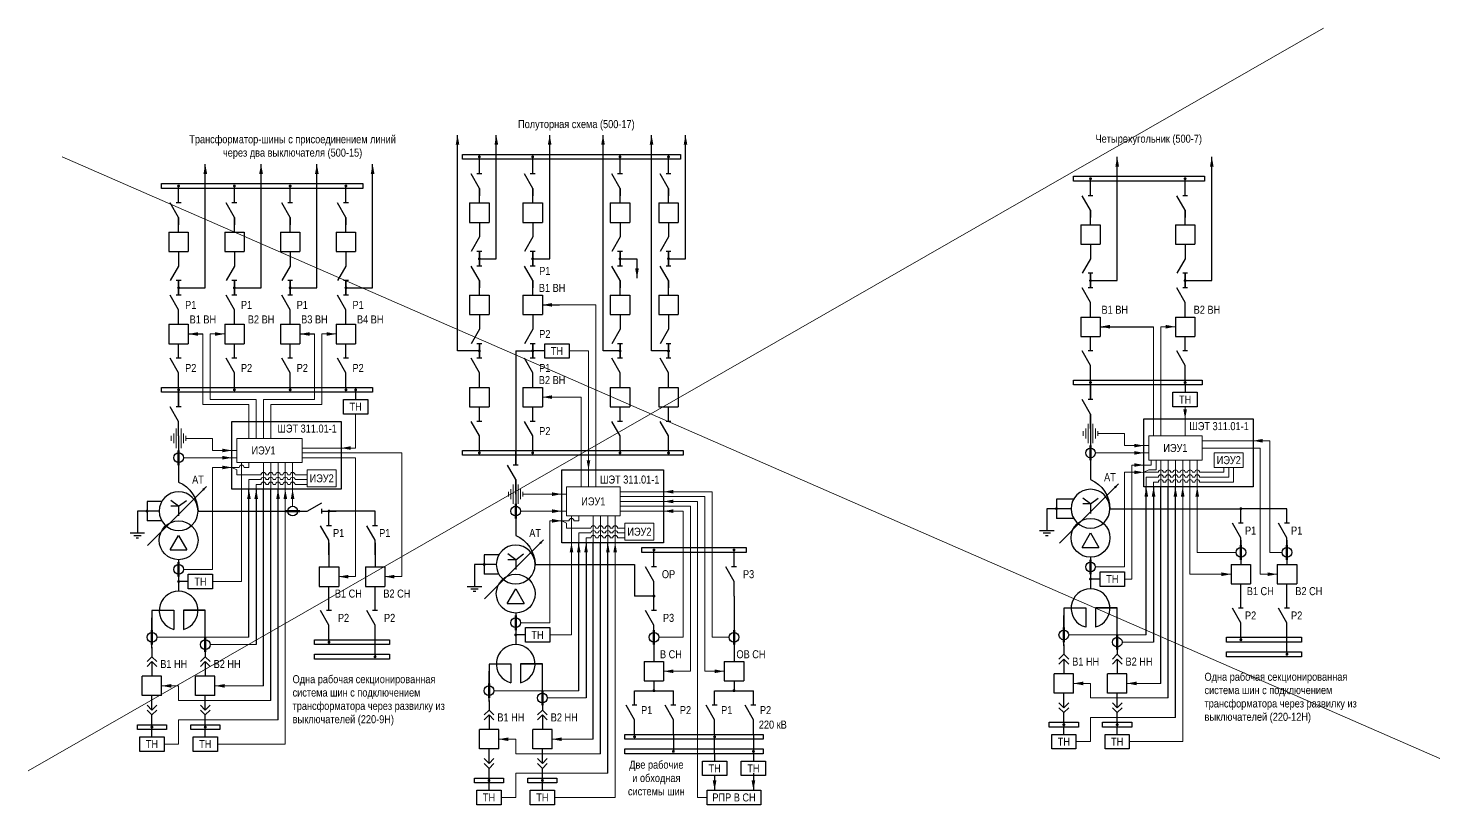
# Model space of a CAD drawing. Header units: millimetres. Extents: x 5769 to 10700, y 4225 to 6895.
# Drawn here: x 9221 to 9803, y 5566 to 5886 of the extents above; entities that cross this region are included whole.
import ezdxf
from ezdxf.enums import TextEntityAlignment as Align

# ---------------------------------------------------------------- set-up
doc = ezdxf.new("R2010")
doc.units = ezdxf.units.MM
doc.layers.add('Основная', color=7, linetype='Continuous', lineweight=30)
doc.layers.add('Тонкая', color=7, linetype='Continuous', lineweight=13)
doc.styles.add('Narrow', font='ARIALN.TTF')
doc.styles.add('Вывод', font='tahoma.ttf', dxfattribs={"height": 2.5})
doc.styles.add('Компонент', font='ARIALN.TTF', dxfattribs={"height": 3.5})

# ---------------------------------------------------------------- blocks, each defined once
blk = doc.blocks.new('*U32')
at = {"color": 0}
blk.add_line((0, 0), (6, 3.43), dxfattribs=at)
blk = doc.blocks.new('*U23')
at = {"color": 0}
blk.add_line((0, -1), (0, 1), dxfattribs=at)
blk = doc.blocks.new('*U21')
at = {"color": 0}
for p, q in [((0, 3), (0, 9)), ((0, -9), (0, -3))]:
    blk.add_line(p, q, dxfattribs=at)
at = {"color": 0, "ltscale": 0.25, "rotation": 89.99999999999999}
for name, p in [('*U32', (0, -3)), ('*U23', (0, 3))]:
    blk.add_blockref(name, p, dxfattribs=at)
at = {"layer": 'Основная'}
for tag, height, style, p in [('В1', 2.5, 'Вывод', (2, 7)), ('ОУ', 3.5, 'Компонент', (-12, 0)), ('В2', 2.5, 'Вывод', (2, -7))]:
    blk.add_attdef(tag, text='', height=height, dxfattribs=dict(at, style=style)).set_placement(p, align=Align.MIDDLE_CENTER)
blk = doc.blocks.new('*U29')
at = {"color": 0}
for p, q in [((0, 0), (-8, 0)), ((-8, -8), (-8, 0)), ((0, -8), (0, 0)), ((0, -8), (-8, -8))]:
    blk.add_line(p, q, dxfattribs=at)
at = {"layer": 'Основная', "style": 'Компонент'}
blk.add_attdef('ОУ', text='', height=3.5, dxfattribs=at).set_placement((-15, -3), align=Align.MIDDLE_CENTER)
blk = doc.blocks.new('*U35')
at = {"color": 0}
for p, q in [((0, 9), (0, 3)), ((0, -3), (0, -9))]:
    blk.add_line(p, q, dxfattribs=at)
at = {"color": 0, "ltscale": 0.25, "xscale": -1, "rotation": 90}
for name, p in [('*U32', (0, 3)), ('*U23', (0, -3))]:
    blk.add_blockref(name, p, dxfattribs=at)
at = {"layer": 'Основная'}
for tag, height, style, p in [('В2', 2.5, 'Вывод', (2, 7)), ('ОУ', 3.5, 'Компонент', (-12, 0)), ('В1', 2.5, 'Вывод', (2, -7))]:
    blk.add_attdef(tag, text='', height=height, dxfattribs=dict(at, style=style)).set_placement(p, align=Align.MIDDLE_CENTER)
blk = doc.blocks.new('*U41')
at = {"ltscale": 0.25}
blk.add_circle((0, 0), 2, dxfattribs=at)
at = {"layer": 'Основная', "color": 0, "lineweight": 50}
blk.add_line((0, -3), (0, 3), dxfattribs=at)
at = {"layer": 'Основная', "style": 'Компонент'}
blk.add_attdef('ОУ', text='', height=3.5, dxfattribs=at).set_placement((-6, 0), align=Align.MIDDLE_CENTER)
blk = doc.blocks.new('*U14')
at = {"ltscale": 0.25}
for p, q in [((-3.46, -4), (0, 2)), ((0, 2), (3.46, -4)), ((-3.46, -4), (3.46, -4))]:
    blk.add_line(p, q, dxfattribs=at)
blk.add_circle((0, 0), 8, dxfattribs=at)
at = {"layer": 'Основная', "style": 'Компонент'}
blk.add_attdef('ОУ', text='', height=3.5, dxfattribs=at).set_placement((17, 0), align=Align.MIDDLE_CENTER)
blk = doc.blocks.new('*U15')
at = {"ltscale": 0.25}
for p, q in [((0, 0), (-20, 0)), ((14.44, 0), (0, 0))]:
    blk.add_line(p, q, dxfattribs=at)
blk.add_lwpolyline([(-18, 0, 1, 0, 0), (-20, 0, 0, 0, 0)], format="xyseb", dxfattribs=at)
at = {"layer": 'Основная', "style": 'Вывод'}
blk.add_attdef('ОС', text='', height=2.5, dxfattribs=at).set_placement((3, 2), align=Align.MIDDLE_CENTER)
blk = doc.blocks.new('*U68')
at = {"ltscale": 0.25}
for q in [(-3.2, 4.4), (3.2, 4.4), (0, -2), (3.21, 2)]:
    blk.add_line((0, 2), q, dxfattribs=at)
blk.add_circle((0, 0), 8, dxfattribs=at)
blk.add_arc((5.23, -0.15), 13.23, 113.28026, 179.33961, dxfattribs=at)
at = {"layer": 'Основная', "style": 'Компонент'}
blk.add_attdef('ОУ', text='', height=3.5, dxfattribs=at).set_placement((-17, 0), align=Align.MIDDLE_CENTER)
blk = doc.blocks.new('*U50')
at = {"color": 0}
for p, q in [((-3, 0), (3, 0)), ((0, 3), (0, 0)), ((-1.5, -1), (1.5, -1)), ((-0.5, -2), (0.5, -2))]:
    blk.add_line(p, q, dxfattribs=at)
blk = doc.blocks.new('*U72')
at = {"layer": 'Основная', "ltscale": 0.25}
for p, q in [((2, 2), (0, 0)), ((0, 0), (2, -2))]:
    blk.add_line(p, q, dxfattribs=at)
blk = doc.blocks.new('*U40')
at = {"color": 0}
for p, q in [((0, 6), (0, 2)), ((0, 0), (0, -6))]:
    blk.add_line(p, q, dxfattribs=at)
at = {"color": 0, "ltscale": 0.25, "xscale": -1, "rotation": 90}
for p in [(0, 2), (0, 0)]:
    blk.add_blockref('*U72', p, dxfattribs=at)
at = {"layer": 'Основная'}
for tag, height, style, p in [('ОУ2', 3.5, 'Компонент', (-5, 6)), ('В2', 2.5, 'Вывод', (3, 6)), ('ОУ1', 3.5, 'Компонент', (-5, -6)), ('В1', 2.5, 'Вывод', (3, -6))]:
    blk.add_attdef(tag, text='', height=height, dxfattribs=dict(at, style=style)).set_placement(p, align=Align.MIDDLE_CENTER)
blk = doc.blocks.new('*U42')
at = {"color": 0}
for p, q in [((0, 0), (0, 6)), ((0, -6), (0, -2))]:
    blk.add_line(p, q, dxfattribs=at)
at = {"color": 0, "ltscale": 0.25, "rotation": 89.99999999999999}
for p in [(0, 0), (0, -2)]:
    blk.add_blockref('*U72', p, dxfattribs=at)
at = {"layer": 'Основная'}
for tag, height, style, p in [('ОУ1', 3.5, 'Компонент', (-5, 6)), ('В1', 2.5, 'Вывод', (3, 6)), ('ОУ2', 3.5, 'Компонент', (-5, -6)), ('В2', 2.5, 'Вывод', (3, -6))]:
    blk.add_attdef(tag, text='', height=height, dxfattribs=dict(at, style=style)).set_placement(p, align=Align.MIDDLE_CENTER)
blk = doc.blocks.new('*U69')
at = {"color": 0}
for p, q in [((0, 3), (0, 9)), ((0, -9), (0, -3))]:
    blk.add_line(p, q, dxfattribs=at)
at = {"color": 0, "ltscale": 0.25, "rotation": 89.99999999999999}
for name, p in [('*U32', (0, -3)), ('*U23', (0, 3))]:
    blk.add_blockref(name, p, dxfattribs=at)
at = {"layer": 'Основная'}
for tag, height, style, p in [('В1', 2.5, 'Вывод', (2, 7)), ('ОУ', 3.5, 'Компонент', (-13, -1)), ('В2', 2.5, 'Вывод', (2, -7))]:
    blk.add_attdef(tag, text='', height=height, dxfattribs=dict(at, style=style)).set_placement(p, align=Align.MIDDLE_CENTER)
blk = doc.blocks.new('*U51')
at = {"ltscale": 0.25}
blk.add_circle((0, 0), 2, dxfattribs=at)
at = {"layer": 'Основная', "color": 0, "lineweight": 50}
blk.add_line((3, 0), (-3, 0), dxfattribs=at)
at = {"layer": 'Основная', "style": 'Компонент'}
blk.add_attdef('ОУ', text='', height=3.5, dxfattribs=at).set_placement((0, -6), align=Align.MIDDLE_CENTER)

msp = doc.modelspace()

# ---------------------------------------------------------------- linework, layer by layer
for p, q in [((9433, 5772), (9440, 5772)), ((9663, 5763), (9685, 5763)), ((9287, 5760), (9293, 5760)), ((9333, 5760), (9339, 5760)), ((9312, 5635), (9312, 5696)), ((9315, 5696), (9315, 5632)), ((9318, 5615), (9318, 5696)), ((9321, 5609), (9321, 5696)), ((9324, 5601), (9324, 5696)), ((9682, 5636), (9682, 5697)), ((9685, 5697), (9685, 5633)), ((9688, 5616), (9688, 5697)), ((9691, 5610), (9691, 5697)), ((9694, 5602), (9694, 5697)), ((9448, 5613), (9448, 5674)), ((9451, 5674), (9451, 5610)), ((9454, 5593), (9454, 5674)), ((9457, 5587), (9457, 5674)), ((9460, 5579), (9460, 5674)), ((9504, 5578), (9504, 5573)), ((9504, 5577), (9504, 5572)), ((9520, 5579), (9520, 5572))]:
    msp.add_line(p, q)
at = {"layer": 'Основная'}
for p, q in [((9398, 5753), (9398, 5842)), ((9414, 5791), (9414, 5842)), ((9436, 5791), (9436, 5842)), ((9458, 5753), (9458, 5842)), ((9478, 5753), (9478, 5842)), ((9492, 5791), (9492, 5842)), ((9407, 5832), (9407, 5833)), ((9429, 5832), (9429, 5833)), ((9465, 5832), (9465, 5833)), ((9485, 5832), (9485, 5833)), ((9670, 5782), (9670, 5833)), ((9709, 5782), (9709, 5833)), ((9294, 5779), (9294, 5830)), ((9317, 5779), (9317, 5830)), ((9340, 5779), (9340, 5830)), ((9363, 5779), (9363, 5830)), ((9283, 5820), (9283, 5821)), ((9306, 5820), (9306, 5821)), ((9329, 5820), (9329, 5821)), ((9352, 5820), (9352, 5821)), ((9407, 5820), (9407, 5817)), ((9429, 5820), (9429, 5817)), ((9465, 5820), (9465, 5817)), ((9485, 5820), (9485, 5817)), ((9659, 5823), (9659, 5824)), ((9698, 5823), (9698, 5824)), ((9659, 5811), (9659, 5808)), ((9698, 5811), (9698, 5808)), ((9283, 5808), (9283, 5805)), ((9306, 5808), (9306, 5805)), ((9329, 5808), (9329, 5805)), ((9352, 5808), (9352, 5805)), ((9407, 5791), (9414, 5791)), ((9429, 5791), (9436, 5791)), ((9465, 5791), (9472, 5791)), ((9472, 5791), (9472, 5783)), ((9485, 5791), (9492, 5791)), ((9407, 5782), (9407, 5779)), ((9429, 5782), (9429, 5779)), ((9465, 5782), (9465, 5779)), ((9485, 5782), (9485, 5779)), ((9659, 5782), (9670, 5782)), ((9698, 5782), (9709, 5782)), ((9283, 5779), (9294, 5779)), ((9306, 5779), (9317, 5779)), ((9329, 5779), (9340, 5779)), ((9352, 5779), (9363, 5779)), ((9659, 5753), (9659, 5757)), ((9698, 5753), (9698, 5757)), ((9283, 5750), (9283, 5754)), ((9306, 5750), (9306, 5754)), ((9329, 5750), (9329, 5754)), ((9352, 5750), (9352, 5754)), ((9407, 5753), (9398, 5753)), ((9422, 5753), (9422, 5710)), ((9422, 5753), (9429, 5753)), ((9434, 5753), (9429, 5753)), ((9465, 5753), (9458, 5753)), ((9485, 5753), (9478, 5753)), ((9659, 5739), (9659, 5741)), ((9659, 5739), (9659, 5733)), ((9659, 5739), (9659, 5733)), ((9698, 5741), (9698, 5740)), ((9698, 5739), (9698, 5740)), ((9698, 5739), (9698, 5736)), ((9283, 5736), (9283, 5738)), ((9283, 5736), (9283, 5730)), ((9306, 5738), (9306, 5737)), ((9329, 5738), (9329, 5737)), ((9352, 5738), (9352, 5737)), ((9356, 5736), (9356, 5737)), ((9356, 5736), (9356, 5733)), ((9407, 5724), (9407, 5728)), ((9429, 5724), (9429, 5728)), ((9465, 5724), (9465, 5728)), ((9485, 5724), (9485, 5728)), ((9659, 5727), (9659, 5701)), ((9283, 5718), (9283, 5703)), ((9659, 5719), (9659, 5704)), ((9407, 5712), (9407, 5711)), ((9422, 5710), (9422, 5706)), ((9429, 5712), (9429, 5711)), ((9465, 5712), (9465, 5711)), ((9485, 5712), (9485, 5711)), ((9659, 5704), (9659, 5700)), ((9283, 5703), (9283, 5699)), ((9422, 5700), (9422, 5681)), ((9364, 5687), (9345, 5687)), ((9740, 5688), (9721, 5688)), ((9422, 5681), (9422, 5677)), ((9721, 5675), (9721, 5665)), ((9740, 5675), (9740, 5665)), ((9345, 5674), (9345, 5664)), ((9364, 5674), (9364, 5664)), ((9479, 5670), (9479, 5671)), ((9512, 5670), (9512, 5671)), ((9283, 5667), (9283, 5654)), ((9471, 5665), (9471, 5652)), ((9659, 5668), (9659, 5655)), ((9287, 5658), (9283, 5658)), ((9663, 5659), (9659, 5659)), ((9345, 5652), (9345, 5656)), ((9364, 5652), (9364, 5656)), ((9479, 5652), (9471, 5652)), ((9512, 5652), (9512, 5634)), ((9721, 5653), (9721, 5657)), ((9740, 5653), (9740, 5657)), ((9272, 5646), (9272, 5633)), ((9648, 5647), (9648, 5634)), ((9272, 5630.5), (9272, 5643)), ((9422, 5645), (9422, 5632)), ((9648, 5631.5), (9648, 5644)), ((9345, 5634), (9345, 5633)), ((9364, 5628), (9364, 5634)), ((9426, 5636), (9422, 5636)), ((9479, 5634), (9479, 5625)), ((9512, 5634), (9512, 5625)), ((9721, 5635), (9721, 5634)), ((9740, 5629), (9740, 5635)), ((9364, 5628), (9364, 5627)), ((9740, 5629), (9740, 5628)), ((9411, 5624), (9411, 5611)), ((9411, 5608.5), (9411, 5621)), ((9479, 5617), (9479, 5613)), ((9512, 5617), (9512, 5613)), ((9471, 5613), (9479, 5613)), ((9479, 5613), (9487, 5613)), ((9504, 5613), (9512, 5613)), ((9512, 5613), (9520, 5613)), ((9272, 5597), (9272, 5599)), ((9294, 5597), (9294, 5599)), ((9648, 5600), (9648, 5598)), ((9670, 5600), (9670, 5598)), ((9272, 5594), (9272, 5597)), ((9294, 5594), (9294, 5597)), ((9471, 5595), (9471, 5594)), ((9487, 5595), (9487, 5589)), ((9504, 5595), (9504, 5594)), ((9504, 5587), (9504, 5594)), ((9520, 5595), (9520, 5589)), ((9648, 5595), (9648, 5598)), ((9670, 5595), (9670, 5598)), ((9487, 5589), (9487, 5588)), ((9520, 5589), (9520, 5588)), ((9520, 5588), (9520, 5584)), ((9504, 5587), (9504, 5584)), ((9411, 5577), (9411, 5575)), ((9433, 5577), (9433, 5575)), ((9411, 5572), (9411, 5575)), ((9433, 5572), (9433, 5575))]:
    msp.add_line(p, q, dxfattribs=at)
for points in [[(9400, 5834), (9490, 5834), (9490, 5832), (9400, 5832)], [(9276, 5822), (9359, 5822), (9359, 5820), (9276, 5820)], [(9652, 5825), (9706, 5825), (9706, 5823), (9652, 5823)], [(9434, 5756), (9444, 5756), (9444, 5750), (9434, 5750)], [(9652, 5741), (9705, 5741), (9705, 5739), (9652, 5739)], [(9276, 5738), (9363, 5738), (9363, 5736), (9276, 5736)], [(9351, 5733), (9361, 5733), (9361, 5727), (9351, 5727)], [(9693, 5736), (9703, 5736), (9703, 5730), (9693, 5730)], [(9305, 5724), (9350, 5724), (9350, 5696), (9305, 5696)], [(9681, 5725), (9726, 5725), (9726, 5697), (9681, 5697)], [(9400, 5712), (9491, 5712), (9491, 5710), (9400, 5710)], [(9441, 5704), (9483, 5704), (9483, 5674), (9441, 5674)], [(9474, 5672), (9517, 5672), (9517, 5670), (9474, 5670)], [(9287, 5661), (9297, 5661), (9297, 5655), (9287, 5655)], [(9663, 5662), (9673, 5662), (9673, 5656), (9663, 5656)], [(9339, 5634), (9370, 5634), (9370, 5632), (9339, 5632)], [(9426, 5639), (9436, 5639), (9436, 5633), (9426, 5633)], [(9715, 5635), (9746, 5635), (9746, 5633), (9715, 5633)], [(9339, 5628), (9370, 5628), (9370, 5626), (9339, 5626)], [(9715, 5629), (9746, 5629), (9746, 5627), (9715, 5627)], [(9266, 5599), (9278, 5599), (9278, 5597), (9266, 5597)], [(9288, 5599), (9300, 5599), (9300, 5597), (9288, 5597)], [(9642, 5600), (9654, 5600), (9654, 5598), (9642, 5598)], [(9664, 5600), (9676, 5600), (9676, 5598), (9664, 5598)], [(9267, 5594), (9277, 5594), (9277, 5588), (9267, 5588)], [(9289, 5594), (9299, 5594), (9299, 5588), (9289, 5588)], [(9467, 5595), (9524, 5595), (9524, 5593), (9467, 5593)], [(9643, 5595), (9653, 5595), (9653, 5589), (9643, 5589)], [(9665, 5595), (9675, 5595), (9675, 5589), (9665, 5589)], [(9467, 5589), (9524, 5589), (9524, 5587), (9467, 5587)], [(9499, 5584), (9509, 5584), (9509, 5578), (9499, 5578)], [(9515, 5584), (9525, 5584), (9525, 5578), (9515, 5578)], [(9405, 5577), (9417, 5577), (9417, 5575), (9405, 5575)], [(9427, 5577), (9439, 5577), (9439, 5575), (9427, 5575)], [(9406, 5572), (9416, 5572), (9416, 5566), (9406, 5566)], [(9428, 5572), (9438, 5572), (9438, 5566), (9428, 5566)], [(9501, 5572), (9523, 5572), (9523, 5566), (9501, 5566)]]:
    msp.add_lwpolyline(points, close=True, dxfattribs=at)
at = {"layer": 'Основная', "ltscale": 0.25, "const_width": 0.6}
for points in [[(9406.7, 5833, 1), (9407.3, 5833, 1)], [(9428.7, 5833, 1), (9429.3, 5833, 1)], [(9464.7, 5833, 1), (9465.3, 5833, 1)], [(9484.7, 5833, 1), (9485.3, 5833, 1)], [(9282.7, 5821, 1), (9283.3, 5821, 1)], [(9305.7, 5821, 1), (9306.3, 5821, 1)], [(9328.7, 5821, 1), (9329.3, 5821, 1)], [(9351.7, 5821, 1), (9352.3, 5821, 1)], [(9658.7, 5824, 1), (9659.3, 5824, 1)], [(9697.7, 5824, 1), (9698.3, 5824, 1)], [(9407.3, 5791.01, 1), (9406.7, 5791.01, 1)], [(9429.3, 5791.01, 1), (9428.7, 5791.01, 1)], [(9465.3, 5791.01, 1), (9464.7, 5791.01, 1)], [(9485.3, 5791.01, 1), (9484.7, 5791.01, 1)], [(9283.3, 5779.01, 1), (9282.7, 5779.01, 1)], [(9306.3, 5779.01, 1), (9305.7, 5779.01, 1)], [(9329.3, 5779.01, 1), (9328.7, 5779.01, 1)], [(9352.3, 5779.01, 1), (9351.7, 5779.01, 1)], [(9659.3, 5782.01, 1), (9658.7, 5782.01, 1)], [(9698.3, 5782.01, 1), (9697.7, 5782.01, 1)], [(9407.3, 5753.01, 1), (9406.7, 5753.01, 1)], [(9429.3, 5753.01, 1), (9428.7, 5753.01, 1)], [(9465.3, 5753.01, 1), (9464.7, 5753.01, 1)], [(9485.3, 5753.01, 1), (9484.7, 5753.01, 1)], [(9658.7, 5740, 1), (9659.3, 5740, 1)], [(9697.7, 5740, 1), (9698.3, 5740, 1)], [(9282.7, 5737, 1), (9283.3, 5737, 1)], [(9305.7, 5737, 1), (9306.3, 5737, 1)], [(9328.7, 5737, 1), (9329.3, 5737, 1)], [(9351.7, 5737, 1), (9352.3, 5737, 1)], [(9355.7, 5737, 1), (9356.3, 5737, 1)], [(9406.7, 5711, 1), (9407.3, 5711, 1)], [(9428.7, 5711, 1), (9429.3, 5711, 1)], [(9464.7, 5711, 1), (9465.3, 5711, 1)], [(9484.7, 5711, 1), (9485.3, 5711, 1)], [(9269.7, 5687, 1), (9270.3, 5687, 1)], [(9344.7, 5687, 1), (9345.3, 5687, 1)], [(9644.7, 5688, 1), (9645.3, 5688, 1)], [(9720.7, 5688, 1), (9721.3, 5688, 1)], [(9478.7, 5671, 1), (9479.3, 5671, 1)], [(9511.7, 5671, 1), (9512.3, 5671, 1)], [(9408.7, 5665, 1), (9409.3, 5665, 1)], [(9282.7, 5658, 1), (9283.3, 5658, 1)], [(9658.7, 5659, 1), (9659.3, 5659, 1)], [(9479.3, 5652.01, 1), (9478.7, 5652.01, 1)], [(9421.7, 5636, 1), (9422.3, 5636, 1)], [(9720.7, 5634, 1), (9721.3, 5634, 1)], [(9344.7, 5633, 1), (9345.3, 5633, 1)], [(9739.7, 5628, 1), (9740.3, 5628, 1)], [(9363.7, 5627, 1), (9364.3, 5627, 1)], [(9479.3, 5613.01, 1), (9478.7, 5613.01, 1)], [(9512.3, 5613.01, 1), (9511.7, 5613.01, 1)], [(9647.7, 5599, 1), (9648.3, 5599, 1)], [(9669.7, 5599, 1), (9670.3, 5599, 1)], [(9271.7, 5598, 1), (9272.3, 5598, 1)], [(9293.7, 5598, 1), (9294.3, 5598, 1)], [(9470.7, 5594, 1), (9471.3, 5594, 1)], [(9503.7, 5594, 1), (9504.3, 5594, 1)], [(9486.7, 5588, 1), (9487.3, 5588, 1)], [(9519.7, 5588, 1), (9520.3, 5588, 1)], [(9410.7, 5576, 1), (9411.3, 5576, 1)], [(9432.7, 5576, 1), (9433.3, 5576, 1)]]:
    msp.add_lwpolyline(points, format="xyb", close=True, dxfattribs=at)
at = {"layer": 'Основная'}
for points in [[(9652, 5692), (9645, 5692)], [(9645, 5692), (9645, 5684)], [(9270, 5687), (9266, 5687)], [(9266, 5687), (9266, 5681)], [(9275, 5687), (9269, 5687)], [(9276, 5691), (9270, 5691)], [(9270, 5691), (9270, 5683)], [(9291, 5687), (9309, 5687)], [(9309, 5687), (9336, 5687)], [(9645, 5688), (9641, 5688)], [(9641, 5688), (9641, 5682)], [(9651, 5688), (9644, 5688)], [(9667, 5688), (9685, 5688)], [(9685, 5688), (9721, 5688)], [(9276, 5683), (9270, 5683)], [(9652, 5684), (9645, 5684)], [(9415, 5669), (9409, 5669)], [(9409, 5669), (9409, 5661)], [(9283, 5667), (9283, 5659)], [(9409, 5665), (9405, 5665)], [(9405, 5665), (9405, 5659)], [(9414, 5665), (9408, 5665)], [(9430, 5665), (9448, 5665)], [(9448, 5665), (9471, 5665)], [(9659, 5668), (9659, 5660)], [(9415, 5661), (9409, 5661)], [(9272, 5646.13), (9281, 5646.13), (9281, 5638.25)], [(9272, 5646.13), (9281, 5646.13)], [(9294, 5646.13), (9285, 5646.13), (9285, 5638.25)], [(9285, 5646.13), (9294, 5646.13)], [(9294, 5631), (9294, 5646.13)], [(9648, 5647.13), (9657, 5647.13), (9657, 5639.25)], [(9648, 5647.13), (9657, 5647.13)], [(9670, 5647.13), (9661, 5647.13), (9661, 5639.25)], [(9661, 5647.13), (9670, 5647.13)], [(9670, 5632), (9670, 5647.13)], [(9422, 5645), (9422, 5637)], [(9411, 5624.13), (9420, 5624.13), (9420, 5616.25)], [(9411, 5624.13), (9420, 5624.13)], [(9433, 5624.13), (9424, 5624.13), (9424, 5616.25)], [(9424, 5624.13), (9433, 5624.13)], [(9433, 5609), (9433, 5624.13)]]:
    msp.add_lwpolyline(points, dxfattribs=at)
at = {"layer": 'Основная', "ltscale": 0.25}
for centre in [(9283, 5646), (9659, 5647), (9422, 5624)]:
    msp.add_arc(centre, 8, 284.47752, 255.5225, dxfattribs=at)
at = {"layer": 'Тонкая'}
for p, q in [((9755, 5886), (9221, 5580)), ((9235, 5833), (9803, 5585)), ((9440, 5772), (9455, 5772)), ((9455, 5772), (9455, 5702)), ((9685, 5763), (9685, 5725)), ((9694, 5763), (9688, 5763)), ((9688, 5763), (9688, 5725)), ((9293, 5760), (9293, 5731)), ((9302, 5760), (9296, 5760)), ((9296, 5760), (9296, 5733)), ((9339, 5760), (9339, 5733)), ((9348, 5760), (9342, 5760)), ((9342, 5760), (9342, 5731)), ((9444, 5753), (9452, 5753)), ((9452, 5753), (9452, 5702)), ((9296, 5733), (9315, 5733)), ((9315, 5733), (9315, 5731)), ((9339, 5733), (9318, 5733)), ((9318, 5733), (9318, 5724)), ((9433, 5734), (9449, 5734)), ((9449, 5734), (9449, 5702)), ((9293, 5731), (9312, 5731)), ((9312, 5731), (9312, 5724)), ((9315, 5731), (9315, 5724)), ((9321, 5724), (9321, 5731)), ((9321, 5731), (9342, 5731)), ((9356, 5727), (9356, 5713)), ((9698, 5730), (9698, 5725)), ((9312, 5724), (9312, 5717)), ((9315, 5724), (9315, 5717)), ((9318, 5724), (9318, 5717)), ((9321, 5724), (9321, 5717)), ((9658, 5723), (9658, 5715)), ((9660, 5723), (9660, 5715)), ((9685, 5725), (9685, 5718)), ((9688, 5725), (9688, 5718)), ((9698, 5725), (9698, 5718)), ((9280, 5718), (9280, 5716)), ((9281, 5719), (9281, 5715)), ((9282, 5721), (9282, 5713)), ((9284, 5721), (9284, 5713)), ((9285, 5719), (9285, 5715)), ((9286, 5718), (9286, 5716)), ((9286, 5717), (9297, 5717)), ((9297, 5717), (9297, 5712)), ((9656, 5720), (9656, 5718)), ((9657, 5721), (9657, 5717)), ((9661, 5721), (9661, 5717)), ((9662, 5720), (9662, 5718)), ((9662, 5719), (9673, 5719)), ((9673, 5719), (9673, 5714)), ((9726, 5716), (9705, 5716)), ((9733, 5716), (9726, 5716)), ((9733, 5670), (9733, 5716)), ((9297, 5712), (9305, 5712)), ((9305, 5712), (9307, 5712)), ((9334, 5713), (9350, 5713)), ((9334, 5711), (9350, 5711)), ((9350, 5713), (9356, 5713)), ((9375, 5711), (9350, 5711)), ((9375, 5660), (9375, 5711)), ((9661, 5711), (9681, 5711)), ((9673, 5714), (9681, 5714)), ((9681, 5714), (9683, 5714)), ((9681, 5711), (9683, 5711)), ((9726, 5713), (9705, 5713)), ((9729, 5713), (9726, 5713)), ((9729, 5661), (9729, 5713)), ((9285, 5709), (9305, 5709)), ((9297, 5663), (9297, 5705)), ((9297, 5705), (9305, 5705)), ((9305, 5709), (9307, 5709)), ((9305, 5705), (9308, 5705)), ((9305, 5705), (9307, 5704)), ((9307, 5704), (9307, 5702)), ((9309, 5696), (9309, 5707)), ((9310, 5705), (9312, 5705)), ((9312, 5705), (9312, 5707)), ((9318, 5696), (9318, 5707)), ((9321, 5696), (9321, 5707)), ((9324, 5696), (9324, 5707)), ((9327, 5696), (9327, 5707)), ((9330, 5696), (9330, 5707)), ((9334, 5709), (9350, 5709)), ((9350, 5709), (9356, 5709)), ((9356, 5660), (9356, 5709)), ((9676, 5659), (9676, 5706)), ((9676, 5706), (9681, 5706)), ((9681, 5706), (9684, 5706)), ((9683, 5704), (9681, 5703)), ((9683, 5704), (9686, 5704)), ((9684, 5706), (9684, 5708)), ((9686, 5704), (9686, 5708)), ((9688, 5697), (9688, 5708)), ((9691, 5697), (9691, 5708)), ((9694, 5697), (9694, 5708)), ((9697, 5697), (9697, 5708)), ((9700, 5697), (9700, 5708)), ((9703, 5697), (9703, 5708)), ((9714, 5703), (9714, 5705)), ((9716, 5701), (9716, 5705)), ((9718, 5699), (9718, 5705)), ((9307, 5702), (9316, 5702)), ((9312, 5696), (9312, 5700)), ((9312, 5700), (9317, 5700)), ((9315, 5696), (9315, 5698)), ((9315, 5698), (9317, 5698)), ((9316, 5702), (9317, 5702)), ((9316, 5702), (9317, 5702)), ((9316, 5700), (9317, 5700)), ((9316, 5698), (9317, 5698)), ((9319, 5702), (9320, 5702)), ((9319, 5702), (9320, 5702)), ((9319, 5700), (9320, 5700)), ((9319, 5700), (9320, 5700)), ((9319, 5698), (9320, 5698)), ((9319, 5698), (9320, 5698)), ((9322, 5702), (9323, 5702)), ((9322, 5702), (9323, 5702)), ((9322, 5700), (9323, 5700)), ((9322, 5700), (9323, 5700)), ((9322, 5698), (9323, 5698)), ((9322, 5698), (9323, 5698)), ((9325, 5702), (9326, 5702)), ((9325, 5702), (9326, 5702)), ((9325, 5700), (9326, 5700)), ((9325, 5700), (9326, 5700)), ((9325, 5698), (9326, 5698)), ((9325, 5698), (9326, 5698)), ((9328, 5702), (9329, 5702)), ((9328, 5700), (9329, 5700)), ((9328, 5698), (9329, 5698)), ((9331, 5702), (9336, 5702)), ((9331, 5700), (9336, 5700)), ((9331, 5698), (9336, 5698)), ((9421, 5698), (9421, 5690)), ((9423, 5698), (9423, 5690)), ((9449, 5702), (9449, 5697)), ((9452, 5702), (9452, 5697)), ((9455, 5702), (9455, 5697)), ((9673, 5664), (9673, 5703)), ((9673, 5703), (9679, 5703)), ((9681, 5703), (9687, 5703)), ((9681, 5703), (9685, 5703)), ((9682, 5701), (9687, 5701)), ((9682, 5697), (9682, 5701)), ((9685, 5699), (9687, 5699)), ((9685, 5697), (9685, 5699)), ((9689, 5703), (9690, 5703)), ((9689, 5703), (9690, 5703)), ((9689, 5701), (9690, 5701)), ((9689, 5701), (9690, 5701)), ((9689, 5699), (9690, 5699)), ((9689, 5699), (9690, 5699)), ((9692, 5703), (9693, 5703)), ((9692, 5703), (9693, 5703)), ((9692, 5701), (9693, 5701)), ((9692, 5701), (9693, 5701)), ((9692, 5699), (9693, 5699)), ((9692, 5699), (9693, 5699)), ((9695, 5703), (9696, 5703)), ((9695, 5703), (9696, 5703)), ((9695, 5701), (9696, 5701)), ((9695, 5701), (9696, 5701)), ((9695, 5699), (9696, 5699)), ((9695, 5699), (9696, 5699)), ((9698, 5703), (9699, 5703)), ((9698, 5703), (9699, 5703)), ((9698, 5701), (9699, 5701)), ((9698, 5701), (9699, 5701)), ((9698, 5699), (9699, 5699)), ((9698, 5699), (9699, 5699)), ((9701, 5703), (9702, 5703)), ((9701, 5703), (9702, 5703)), ((9701, 5701), (9702, 5701)), ((9701, 5701), (9702, 5701)), ((9701, 5699), (9702, 5699)), ((9701, 5699), (9702, 5699)), ((9704, 5703), (9714, 5703)), ((9704, 5701), (9716, 5701)), ((9704, 5699), (9718, 5699)), ((9309, 5658), (9309, 5696)), ((9327, 5591), (9327, 5696)), ((9330, 5689), (9330, 5696)), ((9419, 5695), (9419, 5693)), ((9420, 5696), (9420, 5692)), ((9424, 5696), (9424, 5692)), ((9425, 5695), (9425, 5693)), ((9425, 5694), (9430, 5694)), ((9441, 5694), (9430, 5694)), ((9441, 5694), (9443, 5694)), ((9483, 5695), (9465, 5695)), ((9465, 5693), (9483, 5693)), ((9503, 5695), (9483, 5695)), ((9500, 5693), (9483, 5693)), ((9500, 5621), (9500, 5693)), ((9503, 5635), (9503, 5695)), ((9697, 5592), (9697, 5697)), ((9700, 5697), (9700, 5661)), ((9703, 5670), (9703, 5697)), ((9424, 5687), (9441, 5687)), ((9441, 5687), (9443, 5687)), ((9465, 5691), (9483, 5691)), ((9465, 5689), (9483, 5689)), ((9465, 5687), (9483, 5687)), ((9483, 5691), (9497, 5691)), ((9494, 5689), (9483, 5689)), ((9491, 5687), (9483, 5687)), ((9491, 5635), (9491, 5687)), ((9494, 5621), (9494, 5689)), ((9497, 5691), (9497, 5569)), ((9436, 5641), (9436, 5683)), ((9436, 5683), (9441, 5683)), ((9441, 5683), (9444, 5683)), ((9441, 5683), (9443, 5682)), ((9443, 5682), (9443, 5680)), ((9445, 5674), (9445, 5685)), ((9446, 5683), (9448, 5683)), ((9448, 5683), (9448, 5685)), ((9454, 5674), (9454, 5685)), ((9457, 5674), (9457, 5685)), ((9460, 5674), (9460, 5685)), ((9463, 5674), (9463, 5685)), ((9443, 5680), (9452, 5680)), ((9448, 5674), (9448, 5678)), ((9448, 5678), (9453, 5678)), ((9451, 5674), (9451, 5676)), ((9451, 5676), (9453, 5676)), ((9452, 5680), (9453, 5680)), ((9452, 5680), (9453, 5680)), ((9452, 5678), (9453, 5678)), ((9452, 5676), (9453, 5676)), ((9455, 5680), (9456, 5680)), ((9455, 5680), (9456, 5680)), ((9455, 5678), (9456, 5678)), ((9455, 5678), (9456, 5678)), ((9455, 5676), (9456, 5676)), ((9455, 5676), (9456, 5676)), ((9458, 5680), (9459, 5680)), ((9458, 5680), (9459, 5680)), ((9458, 5678), (9459, 5678)), ((9458, 5678), (9459, 5678)), ((9458, 5676), (9459, 5676)), ((9458, 5676), (9459, 5676)), ((9461, 5680), (9462, 5680)), ((9461, 5680), (9462, 5680)), ((9461, 5678), (9462, 5678)), ((9461, 5678), (9462, 5678)), ((9461, 5676), (9462, 5676)), ((9461, 5676), (9462, 5676)), ((9464, 5680), (9467, 5680)), ((9464, 5678), (9467, 5678)), ((9464, 5676), (9467, 5676)), ((9445, 5636), (9445, 5674)), ((9463, 5569), (9463, 5674)), ((9719, 5670), (9703, 5670)), ((9738, 5670), (9733, 5670)), ((9285, 5663), (9297, 5663)), ((9661, 5664), (9673, 5664)), ((9297, 5658), (9309, 5658)), ((9356, 5660), (9349, 5660)), ((9375, 5660), (9368, 5660)), ((9673, 5659), (9676, 5659)), ((9700, 5661), (9717, 5661)), ((9729, 5661), (9736, 5661)), ((9424, 5641), (9436, 5641)), ((9274, 5635), (9312, 5635)), ((9436, 5636), (9445, 5636)), ((9481, 5635), (9491, 5635)), ((9503, 5635), (9510, 5635)), ((9650, 5636), (9682, 5636)), ((9296, 5632), (9315, 5632)), ((9672, 5633), (9685, 5633)), ((9483, 5621), (9494, 5621)), ((9508, 5621), (9500, 5621)), ((9276, 5615), (9283, 5615)), ((9283, 5615), (9283, 5609)), ((9318, 5615), (9298, 5615)), ((9413, 5613), (9448, 5613)), ((9652, 5616), (9659, 5616)), ((9659, 5616), (9659, 5610)), ((9688, 5616), (9674, 5616)), ((9283, 5609), (9321, 5609)), ((9435, 5610), (9451, 5610)), ((9659, 5610), (9691, 5610)), ((9283, 5591), (9283, 5601)), ((9283, 5601), (9324, 5601)), ((9659, 5592), (9659, 5602)), ((9659, 5602), (9694, 5602)), ((9277, 5591), (9283, 5591)), ((9299, 5591), (9327, 5591)), ((9415, 5593), (9422, 5593)), ((9422, 5593), (9422, 5587)), ((9454, 5593), (9437, 5593)), ((9653, 5592), (9659, 5592)), ((9675, 5592), (9697, 5592)), ((9422, 5587), (9457, 5587)), ((9422, 5569), (9422, 5579)), ((9422, 5579), (9460, 5579)), ((9520, 5578), (9520, 5579)), ((9416, 5569), (9422, 5569)), ((9438, 5569), (9463, 5569)), ((9501, 5569), (9497, 5569))]:
    msp.add_line(p, q, dxfattribs=at)
at = {"layer": 'Тонкая', "ltscale": 0.3}
for points in [[(9398, 5842, 0, 1.5, 0), (9398, 5838, 0, 0, 0)], [(9414, 5842, 0, 1.5, 0), (9414, 5838, 0, 0, 0)], [(9436, 5842, 0, 1.5, 0), (9436, 5838, 0, 0, 0)], [(9458, 5842, 0, 1.5, 0), (9458, 5838, 0, 0, 0)], [(9478, 5842, 0, 1.5, 0), (9478, 5838, 0, 0, 0)], [(9492, 5842, 0, 1.5, 0), (9492, 5838, 0, 0, 0)], [(9670, 5833, 0, 1.5, 0), (9670, 5829, 0, 0, 0)], [(9709, 5833, 0, 1.5, 0), (9709, 5829, 0, 0, 0)], [(9294, 5830, 0, 1.5, 0), (9294, 5826, 0, 0, 0)], [(9317, 5830, 0, 1.5, 0), (9317, 5826, 0, 0, 0)], [(9340, 5830, 0, 1.5, 0), (9340, 5826, 0, 0, 0)], [(9363, 5830, 0, 1.5, 0), (9363, 5826, 0, 0, 0)], [(9472, 5783, 0, 1.5, 0), (9472, 5787, 0, 0, 0)], [(9433, 5772, 0, 1.5, 0), (9437, 5772, 0, 0, 0)], [(9663, 5763, 0, 1.5, 0), (9667, 5763, 0, 0, 0)], [(9694, 5763, 0, 1.5, 0), (9690, 5763, 0, 0, 0)], [(9287, 5760, 0, 1.5, 0), (9291, 5760, 0, 0, 0)], [(9302, 5760, 0, 1.5, 0), (9298, 5760, 0, 0, 0)], [(9333, 5760, 0, 1.5, 0), (9337, 5760, 0, 0, 0)], [(9348, 5760, 0, 1.5, 0), (9344, 5760, 0, 0, 0)], [(9433, 5734, 0, 1.5, 0), (9437, 5734, 0, 0, 0)], [(9698, 5725, 0, 1.5, 0), (9698, 5729, 0, 0, 0)], [(9726, 5716, 0, 1.5, 0), (9730, 5716, 0, 0, 0)], [(9305, 5712, 0, 1.5, 0), (9301, 5712, 0, 0, 0)], [(9305, 5709, 0, 1.5, 0), (9301, 5709, 0, 0, 0)], [(9350, 5713, 0, 1.5, 0), (9354, 5713, 0, 0, 0)], [(9681, 5714, 0, 1.5, 0), (9677, 5714, 0, 0, 0)], [(9681, 5711, 0, 1.5, 0), (9677, 5711, 0, 0, 0)], [(9305, 5705, 0, 1.5, 0), (9301, 5705, 0, 0, 0)], [(9452, 5704, 0, 1.5, 0), (9452, 5708, 0, 0, 0)], [(9681, 5706, 0, 1.5, 0), (9677, 5706, 0, 0, 0)], [(9681, 5703, 0, 1.5, 0), (9677, 5703, 0, 0, 0)], [(9312, 5696, 0, 1.5, 0), (9312, 5692, 0, 0, 0)], [(9315, 5696, 0, 1.5, 0), (9315, 5692, 0, 0, 0)], [(9324, 5696, 0, 1.5, 0), (9324, 5692, 0, 0, 0)], [(9327, 5696, 0, 1.5, 0), (9327, 5692, 0, 0, 0)], [(9330, 5696, 0, 1.5, 0), (9330, 5692, 0, 0, 0)], [(9441, 5694, 0, 1.5, 0), (9437, 5694, 0, 0, 0)], [(9483, 5695, 0, 1.5, 0), (9487, 5695, 0, 0, 0)], [(9682, 5697, 0, 1.5, 0), (9682, 5693, 0, 0, 0)], [(9685, 5697, 0, 1.5, 0), (9685, 5693, 0, 0, 0)], [(9694, 5697, 0, 1.5, 0), (9694, 5693, 0, 0, 0)], [(9697, 5697, 0, 1.5, 0), (9697, 5693, 0, 0, 0)], [(9703, 5697, 0, 1.5, 0), (9703, 5693, 0, 0, 0)], [(9441, 5687, 0, 1.5, 0), (9437, 5687, 0, 0, 0)], [(9483, 5691, 0, 1.5, 0), (9487, 5691, 0, 0, 0)], [(9483, 5687, 0, 1.5, 0), (9487, 5687, 0, 0, 0)], [(9441, 5683, 0, 1.5, 0), (9437, 5683, 0, 0, 0)], [(9445, 5674, 0, 1.5, 0), (9445, 5670, 0, 0, 0)], [(9448, 5674, 0, 1.5, 0), (9448, 5670, 0, 0, 0)], [(9451, 5674, 0, 1.5, 0), (9451, 5670, 0, 0, 0)], [(9460, 5674, 0, 1.5, 0), (9460, 5670, 0, 0, 0)], [(9463, 5674, 0, 1.5, 0), (9463, 5670, 0, 0, 0)], [(9349, 5660, 0, 1.5, 0), (9353, 5660, 0, 0, 0)], [(9368, 5660, 0, 1.5, 0), (9372, 5660, 0, 0, 0)], [(9717, 5661, 0, 1.5, 0), (9713, 5661, 0, 0, 0)], [(9736, 5661, 0, 1.5, 0), (9732, 5661, 0, 0, 0)], [(9483, 5621, 0, 1.5, 0), (9487, 5621, 0, 0, 0)], [(9508, 5621, 0, 1.5, 0), (9504, 5621, 0, 0, 0)], [(9652, 5616, 0, 1.5, 0), (9656, 5616, 0, 0, 0)], [(9674, 5616, 0, 1.5, 0), (9678, 5616, 0, 0, 0)], [(9276, 5615, 0, 1.5, 0), (9280, 5615, 0, 0, 0)], [(9298, 5615, 0, 1.5, 0), (9302, 5615, 0, 0, 0)], [(9415, 5593, 0, 1.5, 0), (9419, 5593, 0, 0, 0)], [(9437, 5593, 0, 1.5, 0), (9441, 5593, 0, 0, 0)], [(9504, 5572, 0, 1.5, 0), (9504, 5576, 0, 0, 0)], [(9520, 5572, 0, 1.5, 0), (9520, 5576, 0, 0, 0)]]:
    msp.add_lwpolyline(points, format="xyseb", dxfattribs=at)
at = {"layer": 'Тонкая'}
for points in [[(9307, 5717), (9334, 5717), (9334, 5707), (9307, 5707)], [(9683, 5718), (9705, 5718), (9705, 5708), (9683, 5708)], [(9710, 5711), (9722, 5711), (9722, 5705), (9710, 5705)], [(9336, 5704), (9348, 5704), (9348, 5697), (9336, 5697)], [(9443, 5697), (9465, 5697), (9465, 5685), (9443, 5685)], [(9467, 5682), (9479, 5682), (9479, 5675), (9467, 5675)]]:
    msp.add_lwpolyline(points, close=True, dxfattribs=at)
for centre in [(9309, 5705), (9688, 5703), (9691, 5703), (9694, 5703), (9697, 5703), (9700, 5703), (9703, 5703), (9318, 5702), (9318, 5700), (9318, 5698), (9321, 5702), (9321, 5700), (9321, 5698), (9324, 5702), (9324, 5700), (9324, 5698), (9327, 5702), (9327, 5700), (9327, 5698), (9330, 5702), (9330, 5700), (9330, 5698), (9688, 5701), (9688, 5699), (9691, 5701), (9691, 5699), (9694, 5701), (9694, 5699), (9697, 5701), (9697, 5699), (9700, 5701), (9700, 5699), (9703, 5701), (9703, 5699), (9445, 5683), (9454, 5680), (9457, 5680), (9460, 5680), (9463, 5680), (9454, 5678), (9454, 5676), (9457, 5678), (9457, 5676), (9460, 5678), (9460, 5676), (9463, 5678), (9463, 5676)]:
    msp.add_arc(centre, 1, 0, 180, dxfattribs=at)

# ---------------------------------------------------------------- block references
at = {"layer": 'Основная'}
for name, p in [('*U21', (9407, 5823)), ('*U21', (9429, 5823)), ('*U21', (9465, 5823)), ('*U21', (9485, 5823)), ('*U21', (9283, 5811)), ('*U21', (9306, 5811)), ('*U21', (9329, 5811)), ('*U21', (9352, 5811)), ('*U21', (9659, 5814)), ('*U21', (9698, 5814)), ('*U35', (9407, 5797)), ('*U35', (9429, 5797)), ('*U35', (9465, 5797)), ('*U35', (9485, 5797)), ('*U35', (9659, 5788)), ('*U35', (9698, 5788)), ('*U35', (9283, 5785)), ('*U35', (9306, 5785)), ('*U35', (9329, 5785)), ('*U35', (9352, 5785)), ('*U21', (9407, 5785)), ('*U21', (9429, 5785)), ('*U21', (9465, 5785)), ('*U21', (9485, 5785)), ('*U21', (9283, 5773)), ('*U21', (9306, 5773)), ('*U21', (9329, 5773)), ('*U21', (9352, 5773)), ('*U21', (9659, 5776)), ('*U21', (9698, 5776)), ('*U35', (9407, 5759)), ('*U35', (9429, 5759)), ('*U35', (9465, 5759)), ('*U35', (9485, 5759)), ('*U21', (9283, 5747)), ('*U21', (9306, 5747)), ('*U21', (9329, 5747)), ('*U21', (9352, 5747)), ('*U21', (9407, 5747)), ('*U21', (9429, 5747)), ('*U21', (9465, 5747)), ('*U21', (9485, 5747)), ('*U21', (9659, 5750)), ('*U21', (9698, 5750)), ('*U21', (9659, 5730)), ('*U21', (9283, 5727)), ('*U21', (9407, 5721)), ('*U21', (9429, 5721)), ('*U21', (9465, 5721)), ('*U21', (9485, 5721)), ('*U21', (9422, 5703)), ('*U21', (9345, 5678)), ('*U69', (9364, 5678)), ('*U21', (9721, 5679)), ('*U69', (9740, 5679)), ('*U21', (9479, 5661)), ('*U21', (9512, 5661)), ('*U21', (9345, 5643)), ('*U69', (9364, 5643)), ('*U21', (9479, 5643)), ('*U21', (9721, 5644)), ('*U69', (9740, 5644)), ('*U21', (9471, 5604)), ('*U21', (9487, 5604)), ('*U21', (9504, 5604)), ('*U21', (9520, 5604))]:
    msp.add_blockref(name, p, dxfattribs=at)
at = {"layer": 'Основная', "ltscale": 0.25}
for name, p, rotation in [('*U29', (9403, 5806), 180), ('*U29', (9425, 5806), 180), ('*U29', (9461, 5806), 180), ('*U29', (9481, 5806), 180), ('*U29', (9655, 5797), 180), ('*U29', (9694, 5797), 180), ('*U29', (9279, 5794), 180), ('*U29', (9302, 5794), 180), ('*U29', (9325, 5794), 180), ('*U29', (9348, 5794), 180), ('*U29', (9403, 5768), 180), ('*U29', (9425, 5768), 180), ('*U29', (9461, 5768), 180), ('*U29', (9481, 5768), 180), ('*U29', (9279, 5756), 180), ('*U29', (9302, 5756), 180), ('*U29', (9325, 5756), 180), ('*U29', (9348, 5756), 180), ('*U29', (9655, 5759), 180), ('*U29', (9694, 5759), 180), ('*U29', (9403, 5730), 180), ('*U29', (9425, 5730), 180), ('*U29', (9461, 5730), 180), ('*U29', (9481, 5730), 180), ('*U15', (9280.36, 5683.05), 224.9999999999999), ('*U15', (9656.36, 5684.05), 224.9999999999999), ('*U15', (9419.36, 5661.05), 224.9999999999999), ('*U29', (9341, 5656), 180), ('*U29', (9360, 5656), 180), ('*U29', (9717, 5657), 180), ('*U29', (9736, 5657), 180), ('*U29', (9475, 5617), 180), ('*U29', (9508, 5617), 180)]:
    msp.add_blockref(name, p, dxfattribs=dict(at, rotation=rotation))
for name, p in [('*U41', (9283, 5709)), ('*U41', (9659, 5711)), ('*U51', (9330, 5687)), ('*U41', (9422, 5687)), ('*U50', (9266, 5678)), ('*U50', (9641, 5679)), ('*U41', (9721, 5670)), ('*U41', (9740, 5670)), ('*U41', (9283, 5663)), ('*U41', (9659, 5664)), ('*U50', (9405, 5656)), ('*U41', (9422, 5641)), ('*U41', (9272, 5635)), ('*U41', (9294, 5632)), ('*U41', (9479, 5635)), ('*U41', (9512, 5635)), ('*U41', (9648, 5636)), ('*U41', (9670, 5633)), ('*U40', (9272, 5625)), ('*U40', (9294, 5625)), ('*U40', (9648, 5626)), ('*U40', (9670, 5626)), ('*U29', (9276, 5619)), ('*U29', (9298, 5619)), ('*U29', (9652, 5620)), ('*U29', (9674, 5620)), ('*U42', (9272, 5605)), ('*U42', (9294, 5605)), ('*U41', (9411, 5613)), ('*U41', (9433, 5610)), ('*U42', (9648, 5606)), ('*U42', (9670, 5606)), ('*U40', (9411, 5603)), ('*U40', (9433, 5603)), ('*U29', (9415, 5597)), ('*U29', (9437, 5597)), ('*U42', (9411, 5583)), ('*U42', (9433, 5583))]:
    msp.add_blockref(name, p, dxfattribs=at)
at = {"layer": 'Основная', "ltscale": 0.35, "xscale": -1}
for p in [(9283, 5687), (9659, 5688), (9422, 5665)]:
    msp.add_blockref('*U68', p, dxfattribs=at)
at = {"layer": 'Основная', "rotation": 270}
msp.add_blockref('*U21', (9339, 5687), dxfattribs=at)
at = {"layer": 'Основная', "ltscale": 0.35}
for p in [(9283, 5675), (9659, 5676), (9422, 5653)]:
    msp.add_blockref('*U14', p, dxfattribs=at)

# ---------------------------------------------------------------- texts
at = {"layer": 'Основная', "char_height": 3.3, "style": 'Narrow'}
for s, insert, width, attachment_point in [('\\pt9.9;Полуторная схема (500-17)', (9447, 5846), 91.869, 5), ('\\pt9.9;Трансформатор-шины с присоединением линий через два выключателя (500-15)', (9330, 5837), 91.869, 5), ('\\pt9.9;Четырехугольник (500-7)', (9683, 5840), 91.869, 5), ('\\pi-9.9,l9.9,t9.9;Р1', (9434, 5786), 10, 5), ('\\pi-9.9,l9.9,t9.9;В1 ВН', (9437, 5779), 21.8485, 5), ('\\pi-9.9,l9.9,t9.9;Р1', (9288, 5772), 10, 5), ('\\pi-9.9,l9.9,t9.9;Р1', (9311, 5772), 10, 5), ('\\pi-9.9,l9.9,t9.9;Р1', (9334, 5772), 10, 5), ('\\pi-9.9,l9.9,t9.9;Р1', (9357, 5772), 10, 5), ('\\pi-9.9,l9.9,t9.9;В1 ВН', (9293, 5766), 21.8485, 5), ('\\pi-9.9,l9.9,t9.9;В2 ВН', (9317, 5766), 21.8485, 5), ('\\pi-9.9,l9.9,t9.9;В3 ВН', (9339, 5766), 21.8485, 5), ('\\pi-9.9,l9.9,t9.9;В4 ВН', (9362, 5766), 21.8485, 5), ('\\pi-9.9,l9.9,t9.9;В1 ВН', (9669, 5770), 21.8485, 5), ('\\pi-9.9,l9.9,t9.9;В2 ВН', (9707, 5770), 21.8485, 5), ('\\pi-9.9,l9.9,t9.9;Р2', (9434, 5760), 10, 5), ('ТН', (9439, 5753), 10, 5), ('\\pi-9.9,l9.9,t9.9;Р2', (9288, 5746), 10, 5), ('\\pi-9.9,l9.9,t9.9;Р2', (9311, 5746), 10, 5), ('\\pi-9.9,l9.9,t9.9;Р2', (9334, 5746), 10, 5), ('\\pi-9.9,l9.9,t9.9;Р2', (9357, 5746), 10, 5), ('\\pi-9.9,l9.9,t9.9;Р1', (9434, 5746), 10, 5), ('\\pi-9.9,l9.9,t9.9;В2 ВН', (9437, 5741), 21.8485, 5), ('ТН', (9698, 5733), 10, 5), ('ТН', (9356, 5730), 10, 5), ('ШЭТ 311.01-1', (9336, 5721), 29.7796, 5), ('\\pi-9.9,l9.9,t9.9;Р2', (9434, 5720), 10, 5), ('ШЭТ 311.01-1', (9712, 5722), 29.7796, 5), ('ИЭУ1', (9318, 5712), 22, 5), ('ИЭУ1', (9694, 5713), 22, 5), ('ИЭУ2', (9716, 5708), 12, 5), ('\\pi-9.9,l9.9,t9.9;AT', (9291, 5700), 10, 5), ('ИЭУ2', (9342, 5700.5), 12, 5), ('ШЭТ 311.01-1', (9469, 5700), 29.7796, 5), ('\\pi-9.9,l9.9,t9.9;AT', (9667, 5701), 10, 5), ('ИЭУ1', (9454, 5691), 22, 5), ('\\pi-9.9,l9.9,t9.9;Р1', (9725, 5679), 10, 5), ('\\pi-9.9,l9.9,t9.9;Р1', (9744, 5679), 10, 5), ('\\pi-9.9,l9.9,t9.9;Р1', (9349, 5678), 10, 5), ('\\pi-9.9,l9.9,t9.9;Р1', (9368, 5678), 10, 5), ('\\pi-9.9,l9.9,t9.9;AT', (9430, 5678), 10, 5), ('ИЭУ2', (9473, 5678.5), 12, 5), ('ТН', (9292, 5658), 10, 5), ('\\pi-9.9,l9.9,t9.9;ОР', (9485, 5661), 10, 5), ('\\pi-9.9,l9.9,t9.9;Р3', (9518, 5661), 10, 5), ('ТН', (9668, 5659), 10, 5), ('\\pi-9.9,l9.9,t9.9;В1 СН', (9353, 5653), 21.8485, 5), ('\\pi-9.9,l9.9,t9.9;В2 СН', (9373, 5653), 21.8485, 5), ('\\pi-9.9,l9.9,t9.9;В1 СН', (9729, 5654), 21.8485, 5), ('\\pi-9.9,l9.9,t9.9;В2 СН', (9749, 5654), 21.8485, 5), ('\\pi-9.9,l9.9,t9.9;Р2', (9725, 5644), 10, 5), ('\\pi-9.9,l9.9,t9.9;Р2', (9744, 5644), 10, 5), ('\\pi-9.9,l9.9,t9.9;Р2', (9351, 5643), 10, 5), ('\\pi-9.9,l9.9,t9.9;Р2', (9370, 5643), 10, 5), ('\\pi-9.9,l9.9,t9.9;Р3', (9485, 5643), 10, 5), ('ТН', (9431, 5636), 10, 5), ('\\pi-9.9,l9.9,t9.9;В СН', (9486, 5628), 10, 5), ('\\pi-9.9,l9.9,t9.9;ОВ СН', (9519, 5628), 18.4694, 5), ('\\pi-9.9,l9.9,t9.9;В1 НН', (9281, 5624), 21.8485, 5), ('\\pi-9.9,l9.9,t9.9;В2 НН', (9303, 5624), 21.8485, 5), ('\\pi-9.9,l9.9,t9.9;В1 НН', (9657, 5625), 21.8485, 5), ('\\pi-9.9,l9.9,t9.9;В2 НН', (9679, 5625), 21.8485, 5), ('\\pt9.9;Одна рабочая секционированная система шин с подключением трансформатора через развилку из выключателей (220-9Н)', (9330, 5609), 72.5506, 4), ('\\pt9.9;Одна рабочая секционированная система шин с подключением трансформатора через развилку из выключателей (220-12Н)', (9706, 5610), 72.5506, 4), ('\\pi-9.9,l9.9,t9.9;Р1', (9476, 5605), 10, 5), ('\\pi-9.9,l9.9,t9.9;Р2', (9492, 5605), 10, 5), ('\\pi-9.9,l9.9,t9.9;Р1', (9509, 5605), 10, 5), ('\\pi-9.9,l9.9,t9.9;Р2', (9525, 5605), 10, 5), ('\\pi-9.9,l9.9,t9.9;В1 НН', (9420, 5602), 21.8485, 5), ('\\pi-9.9,l9.9,t9.9;В2 НН', (9442, 5602), 21.8485, 5), ('\\pi-9.9,l9.9,t9.9;220 кВ', (9528, 5599), 53.3807, 5), ('ТН', (9648, 5592), 10, 5), ('ТН', (9670, 5592), 10, 5), ('ТН', (9272, 5591), 10, 5), ('ТН', (9294, 5591), 10, 5), ('\\pt9.9;Две рабочие и обходная системы шин', (9480, 5577), 24.3861, 5), ('ТН', (9504, 5581), 10, 5), ('ТН', (9520, 5581), 10, 5), ('ТН', (9411, 5569), 10, 5), ('ТН', (9433, 5569), 10, 5), ('\\pt9.9;РПР В СН', (9512, 5569), 36.6659, 5)]:
    msp.add_mtext(s, dxfattribs=dict(at, insert=insert, width=width, attachment_point=attachment_point))

doc.saveas('drawing.dxf')
